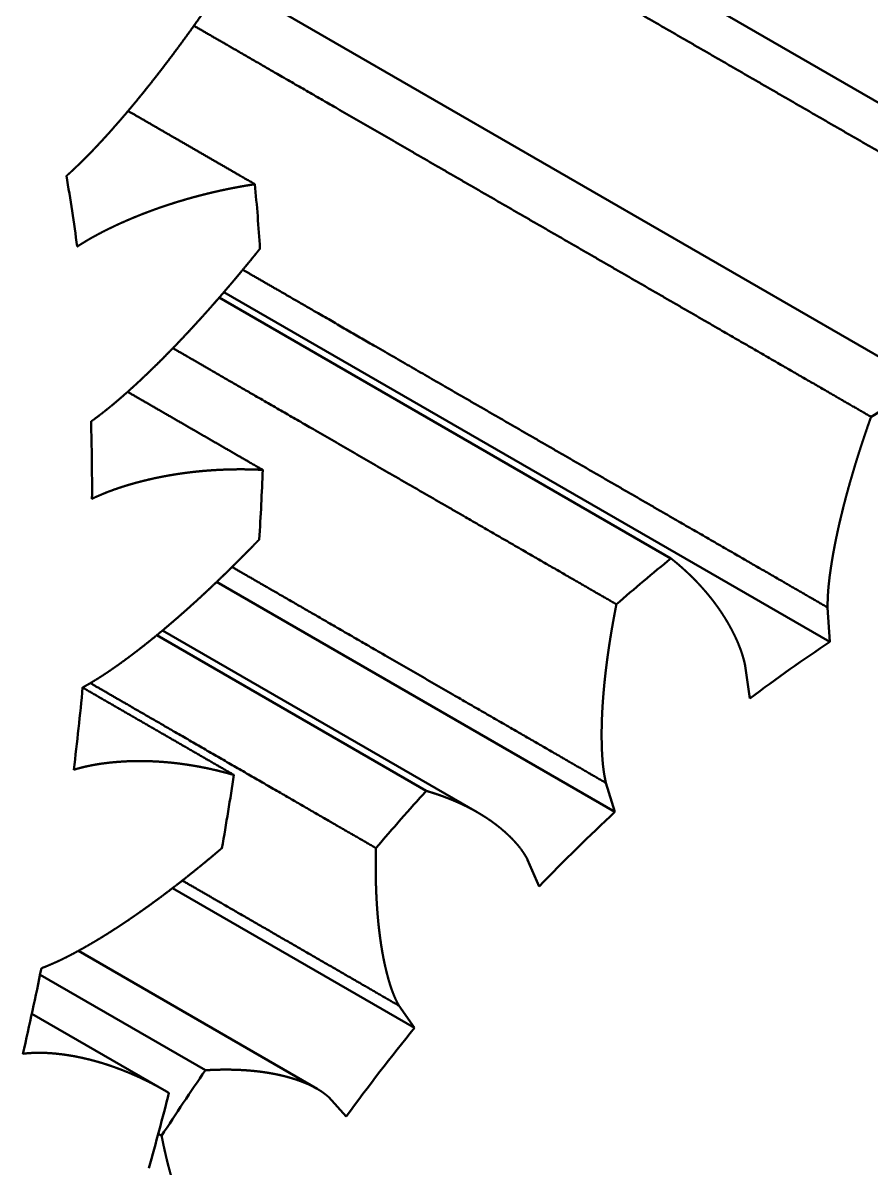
# Model space of a CAD drawing. Header units: inches. Extents: x 0.5 to 16.8, y 0.4 to 9.6.
# Drawn here: x 9.7217 to 9.7988, y 1.9204 to 2.0245 of the extents above; entities that cross this region are included whole.
import ezdxf

# ---------------------------------------------------------------- set-up
doc = ezdxf.new("R2010")
doc.units = ezdxf.units.IN
doc.header["$LTSCALE"] = 0.75
doc.header["$MEASUREMENT"] = 0
doc.layers.add('Visible', color=7, linetype='Continuous', lineweight=50)

msp = doc.modelspace()

# ---------------------------------------------------------------- linework, layer by layer
at = {"layer": 'Visible', "extrusion": (0, 0.8164965809277261, 0.5773502691896258)}
for p, q in [((9.82702970039691, 2.001316102923965, 0.2422617529309719), (9.75743257626414, 2.041498021276993, 0.1854359390340505)), ((9.803870144781516, 1.991619931263358, 0.2637700711616162), (9.739868475852976, 2.028571312047688, 0.2115129273074672)), ((9.78058304203319, 1.975807247211605, 0.281109574700622), (9.739503058639688, 1.999524786682059, 0.2475679087151548)), ((9.79503117252398, 1.968212489016196, 0.2580439959592695), (9.739933959659997, 2.000022879694825, 0.2130573100371294)), ((9.775493072760813, 1.952752088742272, 0.2710410295667316), (9.739266022772203, 1.973667785805219, 0.2414617671142878)), ((9.794830858139907, 1.971348956510838, 0.2605071474081342), (9.79503117252398, 1.968212489016196, 0.2580439959592695)), ((9.734345918440571, 1.969256220766511, 0.2629892639024547), (9.762970947702119, 1.952729552416713, 0.2863615024234605)), ((9.758336104722279, 1.954670964775687, 0.2934107884366313), (9.733823400582427, 1.96882338110936, 0.273396249317102)), ((9.787768125171628, 1.96307421875963, 0.2633060702123657), (9.787336705354168, 1.966047189843266, 0.2659366574343949)), ((9.77467106877521, 1.955396616375765, 0.2739177381554327), (9.775493072760813, 1.952752088742272, 0.2710410295667316)), ((9.768594224931125, 1.945981576986242, 0.2747028832905016), (9.767552704103085, 1.948410671347574, 0.2776961096778905)), ((9.757250370748356, 1.933124171999907, 0.2795046522683151), (9.735251226801669, 1.945825383679448, 0.2615424264522517)), ((9.726691918462624, 1.940124685060937, 0.2686975767928743), (9.748403988743352, 1.927589215439866, 0.2864254079422608)), ((9.738244887180603, 1.929270945414373, 0.3000568781480979), (9.723210912297876, 1.93795081485996, 0.2877816890586473)), ((9.755847895873561, 1.935144152113708, 0.282650667814778), (9.757250370748356, 1.933124171999907, 0.2795046522683151)), ((9.722466797862129, 1.934411718996671, 0.2930043386122634), (9.734719043236058, 1.927337881831818, 0.303008255068562)), ((9.751061659477958, 1.925060920474834, 0.2813826648252871), (9.749462263843046, 1.926824333179866, 0.2845884375083187))]:
    msp.add_line(p, q, dxfattribs=at)
at = {"layer": 'Visible', "extrusion": (0.7071067811865475, -0.4082482904638631, 0.577350269189626)}
for radius, start, end in [(0.1993110236218406, 322.9389908251868, 325.4290796027088), (0.1993110236218829, 314.5668978019535, 317.0569865794541), (0.199311023622031, 306.1948047786886, 308.6848935562105), (0.1993110236221481, 297.8227117554379, 300.3128005329256)]:
    msp.add_arc((6.4399000688027, -3.86472908437858, 6.271595350644545), radius, start, end, dxfattribs=at)
at = {"layer": 'Visible', "extrusion": (-0.7071067811865475, 0.4082482904638631, -0.577350269189626)}
for centre, radius, start, end in [((-6.439900068802277, -3.864729084378047, -6.27159535064458), 0.221456692913676, 219.0270401532772, 220.9769824420454), ((-6.4399000688027, -3.86472908437858, -6.271595350644545), 0.2214566929133686, 227.399133176514, 229.349075465347), ((-6.4399000688027, -3.86472908437858, -6.271595350644545), 0.2214566929132974, 235.7712261997688, 237.7211684885466), ((-6.4399000688027, -3.86472908437858, -6.271595350644545), 0.2214566929135642, 244.1433192230019, 246.0932615118116)]:
    msp.add_arc(centre, radius, start, end, dxfattribs=at)
at = {"layer": 'Visible', "extrusion": (-0.707106781186513, 0.4082482904638829, -0.577350269189654)}
msp.add_arc((-6.519820225414241, -4.2134576452913, -6.271595350644316), 0.1476377952755187, 133.6038461984346, 136.3961538016067, dxfattribs=at)
at = {"layer": 'Visible', "extrusion": (-0.7071067811868444, 0.4082482904652835, -0.5773502691882578)}
msp.add_arc((-6.519820225423897, -4.213457645275825, -6.271595350644017), 0.1476377952756679, 120.7467033413213, 123.5390109443627, dxfattribs=at)
at = {"layer": 'Visible', "extrusion": (0.7071067811865236, -0.4082482904638788, 0.577350269189644)}
msp.add_arc((6.519820225413961, -4.213457645291329, 6.271595350644518), 0.1254921259843503, 49.06824400610196, 53.78889885098176, dxfattribs=at)
at = {"layer": 'Visible', "extrusion": (-0.7071067811871438, 0.4082482904649945, -0.5773502691880955)}
msp.add_arc((-6.519820225420199, -4.213457645276423, -6.271595350647462), 0.1476377952754312, 107.8895604841697, 110.6818680872796, dxfattribs=at)
at = {"layer": 'Visible', "extrusion": (0.7071067811865249, -0.4082482904638853, 0.5773502691896379)}
msp.add_arc((6.519820225414009, -4.21345764529126, 6.271595350644518), 0.1254921259843545, 61.9253868632542, 66.64604170818455, dxfattribs=at)
at = {"layer": 'Visible', "extrusion": (0.7071067811865266, -0.4082482904638887, 0.5773502691896332)}
msp.add_arc((6.519820225414224, -4.213457645291148, 6.271595350644434), 0.1254921259842038, 74.7825297204169, 79.50318456528932, dxfattribs=at)
at = {"layer": 'Visible', "extrusion": (-0.7071067811856543, 0.4082482904631174, -0.5773502691912472)}
msp.add_arc((-6.51982022541208, -4.213457645304615, -6.271595350637618), 0.1476377952754715, 95.03241762701836, 97.82472523007742, dxfattribs=at)
at = {"layer": 'Visible'}
for points in [[(9.774719844448104, 2.044493958022485, 0.1663818931742753), (9.776111786930873, 2.043690319655525, 0.1675184094524411), (9.778895671896183, 2.042083042921377, 0.1697914420078632), (9.783071499344036, 2.039672127820268, 0.1732009908414511), (9.788639269274885, 2.036457574351971, 0.1777470559532048), (9.79559898168782, 2.032439382516714, 0.1834296373431243), (9.802558694101212, 2.028421190681456, 0.1891122187330438), (9.809518406514602, 2.024402998846199, 0.1947948001225086), (9.816478118927538, 2.020384807010942, 0.2004773815119734), (9.823437831340929, 2.016366615175684, 0.2061599629018929), (9.83039754375432, 2.012348423340427, 0.2118425442918124), (9.835965313684714, 2.00913386987213, 0.2163886094031113), (9.840141141132566, 2.006722954771021, 0.2197981582366992), (9.842925026098104, 2.005115678036873, 0.2220711907925761), (9.844316968580873, 2.004312039669912, 0.2232077070707419)], [(9.79481106198978, 2.042293278373108, 0.1402191620272788), (9.796203004472549, 2.041489640006148, 0.1413556783054446), (9.79898688943786, 2.039882363272, 0.1436287108608667), (9.803162716885712, 2.037471448170891, 0.1470382596944546), (9.808730486816561, 2.034256894702594, 0.1515843248062083), (9.815690199229497, 2.030238702867337, 0.1572669061961278), (9.822649911642888, 2.026220511032079, 0.1629494875860473), (9.829609624056278, 2.022202319196822, 0.1686320689755121), (9.836569336469214, 2.018184127361565, 0.1743146503649768), (9.843529048882605, 2.014165935526307, 0.1799972317548963), (9.850488761295995, 2.01014774369105, 0.1856798131448159), (9.85605653122639, 2.006933190222753, 0.1902258782561148), (9.860232358674242, 2.004522275121644, 0.1936354270897027), (9.86301624363978, 2.002914998387496, 0.1959084596455796), (9.86440818612255, 2.002111360020535, 0.1970449759237454)], [(9.752472907137193, 2.039941689968146, 0.1904097759388605), (9.753864849619962, 2.039138051600958, 0.1915462922170263), (9.756648734585273, 2.037530774867037, 0.1938193247729032), (9.760824562033125, 2.0351198597657, 0.1972288736064911), (9.766392331963974, 2.031905306297404, 0.2017749387182448), (9.77335204437691, 2.027887114462374, 0.2074575201077096), (9.7803117567903, 2.023868922626889, 0.2131401014976291), (9.787271469203692, 2.019850730791632, 0.2188226828870938), (9.794231181616627, 2.015832538956374, 0.2245052642770133), (9.801190894030018, 2.011814347121117, 0.2301878456664781), (9.808150606443409, 2.00779615528586, 0.2358704270563976), (9.813718376373803, 2.004581601817563, 0.2404164921676966), (9.817894203821655, 2.002170686716681, 0.2438260410012845), (9.820678088787194, 2.000563409982306, 0.2460990735576161), (9.822070031269963, 1.999759771615345, 0.2472355898357819)], [(9.72560808282083, 2.01058028133366, 0.3730281222810845), (9.725676413541127, 2.010641275835724, 0.3729875642075058), (9.72581293836311, 2.010763883870368, 0.3729070531048819), (9.72601731574014, 2.010949653015132, 0.3727881015825005), (9.72628899854158, 2.011201062365899, 0.3726331327211483), (9.7266272350214, 2.011521511710498, 0.372445471231913), (9.726964111946248, 2.011848095485902, 0.3722638125482263), (9.727299649209957, 2.012180684838768, 0.3720880411924554), (9.727633884760738, 2.012519042944632, 0.3719179432264355), (9.727966879391264, 2.012862797564594, 0.3717531809834327), (9.728298706590298, 2.013211500154966, 0.3715933472894903), (9.728629443122149, 2.013564680794389, 0.3714380158435233), (9.728959159622722, 2.013921903077289, 0.3712867915492097), (9.729287910715588, 2.014282821845654, 0.3711393634430351), (9.72961572680288, 2.014647231226945, 0.3709955487156549), (9.729942621369222, 2.015015022429907, 0.3708552539255834), (9.730268597019862, 2.015386148971174, 0.3707184430136294), (9.730593651841449, 2.015760590060836, 0.370585103621579), (9.730917786013837, 2.01613831263262, 0.3704552121480447), (9.73124100727114, 2.016519240024536, 0.3703287049133905), (9.731563327788994, 2.016903269920249, 0.370205494655238), (9.731884762003805, 2.017290287024935, 0.3700854821681787), (9.732205324184637, 2.017680177181546, 0.3699685692549792), (9.73252502599394, 2.018072841677167, 0.3698546718310354), (9.732843874552604, 2.018468208585773, 0.369743730315804), (9.733161873792145, 2.018866224449766, 0.3696357020949108), (9.733479025456067, 2.019266848139978, 0.3695305559490407), (9.733795330231946, 2.019670044000577, 0.369428265823899), (9.734110788936736, 2.02007577475797, 0.3693288043632492), (9.734425403496747, 2.020483995762334, 0.3692321376347536), (9.734739176444467, 2.020894658635825, 0.3691382283291205), (9.735052110617293, 2.021307713753458, 0.3690470378805912), (9.735364208816694, 2.021723112990912, 0.3689585288293529), (9.735675473516043, 2.022140812427779, 0.3688726670893629), (9.735985906602085, 2.02256077448169, 0.3687894237755245), (9.736295509320374, 2.022982965992014, 0.3687087739135677), (9.7366042822207, 2.023407356657799, 0.3686306954059546), (9.73691222513958, 2.023833917299498, 0.3685551678177035), (9.737219337190712, 2.024262617998374, 0.36848217107854), (9.73752561681886, 2.024693426506474, 0.3684116842923686), (9.737831062239824, 2.025126309976031, 0.3683436864153009), (9.738135671886997, 2.025561236337353, 0.3682781566931226), (9.738439444869758, 2.025998175717177, 0.3682150750883011), (9.738742381498472, 2.026437101773581, 0.3681544225973994), (9.739044483749243, 2.026877992934487, 0.3680961815443879), (9.739345754441505, 2.027320832432224, 0.3680403366215614), (9.739586108091547, 2.027676653166054, 0.3679975679747258), (9.739766001486036, 2.027944386913532, 0.3679665608106006), (9.739885765285184, 2.028123261634164, 0.3679463642397423), (9.739945605902225, 2.028212795383297, 0.3679363846727028)], [(9.74274557904187, 2.00983210668619, 0.3515100223089576), (9.742673781744319, 2.009821063700883, 0.3515901471109828), (9.742530174408333, 2.009798712134398, 0.3517502245149444), (9.742314725183636, 2.009764387999667, 0.3519898240197108), (9.742027383046892, 2.00971702763286, 0.3523082559922841), (9.741668077975422, 2.009655160310786, 0.3527045662317505), (9.74130864643735, 2.009590612680995, 0.3530991360980806), (9.740949090777807, 2.009523367613838, 0.3534919506050755), (9.74058941531894, 2.009453405329396, 0.3538829904728118), (9.740229627003831, 2.009380704555952, 0.3542722321553811), (9.739869734690732, 2.00930524286423, 0.3546596489472904), (9.739509748370669, 2.009226997018686, 0.3550452121785383), (9.739149678420294, 2.009145943461817, 0.3554288924842695), (9.738789534870879, 2.009062058798463, 0.3558106610344112), (9.738429326589543, 2.008975320561603, 0.356190491084817), (9.73806906166806, 2.008885705879038, 0.3565683565498148), (9.737708747940818, 2.008793190015467, 0.3569442303446522), (9.737348393471624, 2.008697745020072, 0.3573180828298064), (9.736988007022777, 2.008599338563272, 0.3576898804117263), (9.736627598623958, 2.008497932498585, 0.3580595838334375), (9.736267179189785, 2.008393484900125, 0.3584271500822069), (9.735906760018, 2.008285952606457, 0.3587925348006138), (9.73554635230585, 2.008175293860631, 0.359155694747642), (9.735185966714202, 2.008061470686243, 0.3595165900142092), (9.734825612769104, 2.007944452463789, 0.3598751872818866), (9.734465299655316, 2.007824210029185, 0.3602314546787966), (9.734105037218345, 2.00770070844419, 0.3605853554427085), (9.733744836934878, 2.007573900015132, 0.3609368417928636), (9.733384712797719, 2.007443718067861, 0.3612858494448119), (9.733024682514273, 2.007310068507422, 0.3616322901775675), (9.732664765945177, 2.007172841447527, 0.3619760619653789), (9.732304983128191, 2.007031925875481, 0.3623170617684082), (9.731945352348706, 2.00688722414111, 0.3626551981437842), (9.731585888406247, 2.00673866498164, 0.362990402574269), (9.731226600182712, 2.006586221978978, 0.3633226455026488), (9.73086749486561, 2.006429881297208, 0.3636519083415806), (9.730508583078748, 2.006269602578413, 0.3639781495430725), (9.730149883838525, 2.006105281259579, 0.3643012718794125), (9.729791429264427, 2.00593671277943, 0.3646210913648247), (9.72943327031749, 2.005763549180529, 0.3649372995437261), (9.729075470185311, 2.005585348368413, 0.3652495064175127), (9.728718096352399, 2.005401633329939, 0.3655572920370105), (9.728361213061365, 2.005211948457827, 0.3658602555583457), (9.728004873780268, 2.005015915916829, 0.3661580643256457), (9.727649113103102, 2.004813296319753, 0.3664505066999482), (9.727293950448715, 2.004603960450595, 0.3667374675264909), (9.727010305635535, 2.004431076858282, 0.3669626128967138), (9.726797845854893, 2.004298365416616, 0.3671289807630274), (9.726656327605955, 2.00420853720675, 0.3672387863762197), (9.726585598882597, 2.004163284623473, 0.3672934126088876)], [(9.727845539311378, 1.988254929519144, 0.3545014012584033), (9.727915858399687, 1.988305354268959, 0.354450933998578), (9.728056449415366, 1.98840688997916, 0.3543505424622708), (9.728267194458116, 1.988561252178897, 0.3542015841103421), (9.728547904657947, 1.988771189008276, 0.354006233488235), (9.728898319701788, 1.98904046951543, 0.3537674745334698), (9.729248262172408, 1.989316551391539, 0.3535341036536011), (9.729597734055236, 1.989599293594893, 0.3533060186864532), (9.7299467402695, 1.989888436608453, 0.3530830301015158), (9.730295289597056, 1.990183572285559, 0.3528648385386077), (9.730643392834512, 1.990484208763746, 0.3526510829760809), (9.73099106108521, 1.990789830785388, 0.3524413854729573), (9.731338304061868, 1.991099959981739, 0.3522353958760505), (9.731685128306939, 1.991414218264936, 0.3520328388240159), (9.732031535725586, 1.991732380579379, 0.3518335528447096), (9.732377524959933, 1.992054328540235, 0.3516374558903408), (9.732723092535256, 1.992380012226477, 0.3514445169180362), (9.733068234077567, 1.992709409959843, 0.3512547259551866), (9.733412945581453, 1.993042486579952, 0.3510680630452043), (9.733757224468949, 1.993379159036294, 0.3508844726202369), (9.734101068999056, 1.993719316095394, 0.3507038781585834), (9.73444447786392, 1.994062832263126, 0.3505261925247396), (9.734787449747504, 1.99440958328978, 0.350351329471323), (9.735129982892662, 1.994759461877038, 0.3501792152801499), (9.735472074755993, 1.995112390133045, 0.3500097979876955), (9.735813722200422, 1.995468310451088, 0.3498430407034903), (9.736154921636857, 1.995827178780019, 0.3496789166724739), (9.736495669200853, 1.996188957104096, 0.3495174037470861), (9.736835960940429, 1.99655360566112, 0.3493584786519932), (9.737175792991142, 1.996921076622357, 0.349202112299281), (9.737515161574041, 1.99729131807112, 0.3490482726065238), (9.73785406303205, 1.997664276701698, 0.3488969263612489), (9.738192493864748, 1.998039900810454, 0.3487480412886725), (9.738530450801594, 1.998418143228946, 0.3486015880425839), (9.73886793083216, 1.99879896364132, 0.3484575418015083), (9.739204930916461, 1.99918232656546, 0.3483158812000511), (9.739541447738478, 1.999568199701343, 0.3481765874594203), (9.739877477468557, 1.999956552090453, 0.3480396433792521), (9.740213015522162, 2.000347352141489, 0.3479050322348485), (9.7405480564064, 2.000740565928481, 0.3477727367653642), (9.740882594345297, 2.001136158937925, 0.3476427396390136), (9.741216623859149, 2.001534097437116, 0.3475150237172784), (9.741550140363874, 2.001934349881822, 0.3473895723063833), (9.74188314082335, 2.002336888229365, 0.3472663692964488), (9.74221562432854, 2.002741689151662, 0.3471453993061004), (9.742547591348515, 2.003148734245769, 0.3470266487479421), (9.742812752721878, 2.003476155039834, 0.3469334151786825), (9.74301139241675, 2.003722720931592, 0.3468644806453085), (9.743143716147191, 2.003887542411348, 0.3468189642208017), (9.74320985232885, 2.003970064205987, 0.3467963159923784)], [(9.798782928521636, 1.988682825586466, 0.2679237658439888), (9.798753527247076, 1.98860012335831, 0.2679012955982216), (9.798694939433066, 1.988434804580947, 0.2678561526940939), (9.798607701917948, 1.988187083451749, 0.2677878311028508), (9.798492674678986, 1.987857303098963, 0.2676955202009594), (9.798351047089685, 1.987445938842939, 0.2675780994090928), (9.798211587680047, 1.987035442728711, 0.2674586370198995), (9.798074312008115, 1.986625825545389, 0.2673371216069427), (9.797939238907706, 1.986217102428327, 0.2672135408060967), (9.79780638987609, 1.985809293478724, 0.2670878825019827), (9.797675788300015, 1.985402422385505, 0.2669601348034121), (9.797547458628518, 1.98499651492034, 0.2668302859901814), (9.797421425437054, 1.984591597403778, 0.2666983245730989), (9.797297712538242, 1.984187695244827, 0.2665642393558301), (9.7971763417188, 1.983784831143112, 0.2664280197063817), (9.79705733443939, 1.983383026483125, 0.266289654461616), (9.796940713793678, 1.982982303064091, 0.2661491307526376), (9.796826506364827, 1.982582684731597, 0.2660064328824774), (9.796714743846454, 1.982184198863706, 0.2658615413943153), (9.796605465160841, 1.981786878266121, 0.2657144318154678), (9.796498713681562, 1.981390759210626, 0.2655650766714643), (9.796394533678498, 1.980995878863951, 0.2654134480249013), (9.796292966711693, 1.980602272737997, 0.2652595200861469), (9.79619404844448, 1.980209972418379, 0.2651032715102701), (9.796097803803608, 1.979819002203158, 0.2649446889499814), (9.796004254359563, 1.979429383988645, 0.2647837614704258), (9.79591342776212, 1.979041143559243, 0.2646204734392086), (9.795825366853936, 1.978654316667416, 0.2644547976669855), (9.79574013773436, 1.978268954431769, 0.2642866893438622), (9.79565784112106, 1.977885130940194, 0.2641160775051503), (9.795578597182843, 1.97750293321883, 0.2639428765110097), (9.795502525709939, 1.977122448106911, 0.2637670010553848), (9.795429726690603, 1.97674374942676, 0.2635883808757171), (9.79536026303413, 1.976366886568712, 0.2634069738501239), (9.795294135563612, 1.975991868000619, 0.2632227849580886), (9.795231323690363, 1.975618688063832, 0.2630358354140299), (9.795171836527292, 1.975247360654294, 0.2628461238828095), (9.795115761819492, 1.974877951483677, 0.2626535893641631), (9.795063312345523, 1.974510608670244, 0.2624580759934361), (9.795014882976151, 1.974145600393967, 0.2622592897882896), (9.794970991561062, 1.973783275687765, 0.2620568433167136), (9.794932205355966, 1.973424015666296, 0.2618503113249062), (9.794899071775266, 1.973068187628769, 0.2616392830900622), (9.794872049056952, 1.972716099109448, 0.2614234148459218), (9.794851431242027, 1.97236794817286, 0.2612024865211424), (9.794837380266248, 1.972023844652995, 0.260976377449424), (9.79483144817846, 1.971751837814963, 0.2607913048636874), (9.794829990694556, 1.971549679522013, 0.260650142409304), (9.794830347570045, 1.971415727488193, 0.2605549869367678), (9.794830858139907, 1.971348956510838, 0.2605071474081342)], [(9.743458447246443, 1.98385869240542, 0.3322709632625447), (9.743391249493474, 1.983862051882852, 0.3323556388750148), (9.743256808820664, 1.983868491415024, 0.3325248478367939), (9.743055012309927, 1.983877312444747, 0.3327782344881598), (9.742785679075727, 1.983887395932015, 0.3331152290884347), (9.742448559487688, 1.983897194471865, 0.3335350431884763), (9.742110986016318, 1.983904172716848, 0.3339534189308324), (9.741772958650248, 1.983908311979803, 0.3343703431141876), (9.741434478857858, 1.983909590344638, 0.3347857984445), (9.741095550320328, 1.983907983756581, 0.3351997634022155), (9.740756178327278, 1.983903466531729, 0.3356122133509416), (9.740416369107837, 1.983896011891375, 0.3360231217229739), (9.740076129200364, 1.983885592632987, 0.3364324612762175), (9.739735464850359, 1.983872181798915, 0.3368402053001773), (9.73939438135108, 1.983855753662965, 0.3372463291202621), (9.739052883235221, 1.983836282231323, 0.3376508088049377), (9.73871097456436, 1.983813739584548, 0.3380536196377761), (9.738368659204756, 1.983788094340071, 0.338454734692732), (9.738025941111804, 1.983759310318419, 0.3388541235422053), (9.737682824666539, 1.983727344893623, 0.3392517506808872), (9.737339314586965, 1.983692151241939, 0.3396475772187841), (9.736995415785035, 1.983653681144688, 0.3400415630462703), (9.736651133259333, 1.983611887897041, 0.3404336690150558), (9.736306471990932, 1.983566728921232, 0.3408238589177017), (9.735961436850634, 1.98351816969398, 0.3412121023770851), (9.735616032579859, 1.983466177308856, 0.3415983703184793), (9.735270263795432, 1.983410712586192, 0.3419826293825281), (9.734924135003443, 1.983351722457655, 0.3423648365255758), (9.73457765062108, 1.983289133163908, 0.34274493418161), (9.734230815013692, 1.983222841041425, 0.3431228437038953), (9.73388363252798, 1.983152725202672, 0.3434984742871166), (9.73353610753134, 1.983078663523429, 0.3438717342291966), (9.73318824447006, 1.983000548442988, 0.3442425420262225), (9.732840047922767, 1.982918301159998, 0.3446108363500571), (9.732491522698641, 1.982831891747537, 0.3449765901495994), (9.732142673641196, 1.982741304000456, 0.3453397860334917), (9.731793505398404, 1.982646492818958, 0.3457003864186845), (9.731444022214422, 1.982547343145825, 0.3460583047494765), (9.73109422773496, 1.982443630957732, 0.3464133781526471), (9.730744124792185, 1.98233497596425, 0.3467653342531776), (9.730393715554332, 1.982220895317369, 0.3471138289714872), (9.730043001725338, 1.982100868178577, 0.3474584919308654), (9.729691984737205, 1.981974397126351, 0.3477989696480108), (9.729340665952353, 1.981841069608208, 0.3481349687363036), (9.72898904689237, 1.981700624090308, 0.3484663023987196), (9.728637129062239, 1.981552919245814, 0.348792868858709), (9.728355356818614, 1.981428901979598, 0.3490502745194135), (9.728143894181589, 1.981332593273237, 0.3492411617603466), (9.728002859825441, 1.981266923859948, 0.3493674575770456), (9.727932327831244, 1.981233723251535, 0.3494303649003996)], [(9.72708116407853, 1.964071974560284, 0.3383376344645512), (9.727151972805363, 1.96411075484184, 0.3382783336392094), (9.727293633562116, 1.964189054170447, 0.338160201340088), (9.727506254605036, 1.964308719462451, 0.3379844109481382), (9.727790009352706, 1.964472709330948, 0.3377528421242459), (9.728145134472474, 1.964685081754624, 0.3374680744359466), (9.728500684072745, 1.964904777526044, 0.3371879652559073), (9.728856642188024, 1.965131646420332, 0.3369124279138305), (9.729212980603965, 1.965365411760558, 0.3366413013231977), (9.729569655904928, 1.9656056381898, 0.3363743308150333), (9.72992661596459, 1.965851801011013, 0.336111209212504), (9.73028380598885, 1.966103350612457, 0.3358516149910429), (9.730641174560791, 1.966359776856734, 0.3355952504020934), (9.730998680001225, 1.966620676785169, 0.3353418815559053), (9.73135629567901, 1.966885810955773, 0.3350913717586081), (9.73171400542083, 1.967155053911938, 0.3348436521068834), (9.732071799748386, 1.967428353361584, 0.3345986972331048), (9.73242967191823, 1.96770568719694, 0.3343564997644535), (9.732787613826535, 1.967987018916119, 0.3341170438143308), (9.73314561263783, 1.968272260848153, 0.3338802831103749), (9.733503652730182, 1.968561295213021, 0.3336461535031958), (9.733861717081712, 1.96885398899326, 0.3334145817816534), (9.734219788818113, 1.969150210494035, 0.3331854954908522), (9.734577852799706, 1.969449846118323, 0.3329588328474529), (9.734935896873598, 1.969752813668265, 0.3327345506131678), (9.735293910900513, 1.970059052616762, 0.332512618407236), (9.735651886036525, 1.970368516929511, 0.3322930145095597), (9.736009813945888, 1.970681167040311, 0.332075721151341), (9.736367685992494, 1.970996961546007, 0.331860719634733), (9.736725492603458, 1.971315850458268, 0.3316479863347013), (9.737083223769336, 1.971637779428193, 0.3314374950819001), (9.737440869416563, 1.971962692606212, 0.3312292187215462), (9.737798419816958, 1.972290535810771, 0.331023130855101), (9.738155866025412, 1.972621259629932, 0.3308192074996441), (9.73851320019958, 1.972954821874964, 0.3306174284280132), (9.73887041507874, 1.973291185497828, 0.3304177763352527), (9.739227503550413, 1.973630316887693, 0.3302202361669515), (9.739584458201538, 1.973972183967589, 0.3300247943184331), (9.739941270845751, 1.974316754145775, 0.3298314377725546), (9.740297932172329, 1.974663992543128, 0.3296401532675191), (9.740654432533805, 1.975013863714366, 0.3294509275547171), (9.7410107626547, 1.97536633298273, 0.3292637474769435), (9.741366914356835, 1.975721367806955, 0.3290786000384287), (9.741722881320133, 1.976078939039553, 0.328895472368913), (9.74207865977019, 1.976439022093928, 0.3287143517063669), (9.742434247817304, 1.976801597324766, 0.3285352264742869), (9.74271856546034, 1.977093639773557, 0.3283935150948309), (9.742931717795276, 1.977313782685314, 0.3282881224113225), (9.743073781206252, 1.977461038040929, 0.3282182562379603), (9.74314480337512, 1.977534789072024, 0.32818342205519)], [(9.787336705354168, 1.966047189843266, 0.2659366574343949), (9.787324278963528, 1.966105530927734, 0.2659931299695018), (9.78729877345177, 1.96622169146417, 0.2661065056172447), (9.78725855699236, 1.966394367368594, 0.2662778608228109), (9.787201015534723, 1.966621469607389, 0.2665089199604154), (9.787122568394128, 1.966900134985963, 0.2668020438727581), (9.787037669716032, 1.96717363788116, 0.2670994188451914), (9.786946480524197, 1.967442096938385, 0.2674009315605872), (9.7868492929415, 1.967705728777219, 0.2677063774149246), (9.786746561997692, 1.967964871957975, 0.2680154385111564), (9.786638831258873, 1.968219930999112, 0.268327735159346), (9.786526664088573, 1.968471324647226, 0.2686428734791662), (9.786410574999767, 1.968719434218656, 0.2689604929555571), (9.786290956708402, 1.968964548713757, 0.2692803169666149), (9.786168021529651, 1.969206820749378, 0.2696021933948032), (9.786041857908689, 1.969446309259638, 0.2699260555928049), (9.785912476394063, 1.96968301425818, 0.2702518906485238), (9.785779858113077, 1.969916913487396, 0.2705797059388715), (9.785644005408589, 1.970148000718382, 0.270909494190164), (9.785504982131673, 1.970376316237207, 0.2712412056871472), (9.785362888864487, 1.97060192811773, 0.2715747653778635), (9.785217845801757, 1.970824919297456, 0.2719100847007212), (9.785069973498825, 1.971045373051993, 0.2722470748904016), (9.78491937321974, 1.971263358186434, 0.2725856605766239), (9.784766111904222, 1.971478917700779, 0.2729257901805795), (9.784610233444031, 1.971692077203215, 0.2732674280550782), (9.784451766686974, 1.971902850878678, 0.2736105488984322), (9.784290734482742, 1.972111248256624, 0.2739551314639357), (9.784127163043198, 1.972317281216419, 0.2743011520483378), (9.78396108925563, 1.972520969498873, 0.2746485794336877), (9.783792555857648, 1.97272233722947, 0.2749973783361384), (9.783621608246225, 1.972921410675781, 0.2753475117306152), (9.783448290871096, 1.973118215697241, 0.2756989434619754), (9.783272643670902, 1.9733127752786, 0.2760516408689), (9.783094699294228, 1.973505107561095, 0.2764055767929676), (9.782914485294672, 1.973695226997961, 0.2767607277078241), (9.78273202581909, 1.973883145210721, 0.2771170722576244), (9.782547343522541, 1.9740688720251, 0.2774745896426793), (9.78236046159714, 1.974252416561512, 0.2778332579091511), (9.78217140550328, 1.974433788269607, 0.2781930525538883), (9.781980201540822, 1.974612996820042, 0.2785539482074455), (9.781786875792253, 1.974790052190428, 0.2789159199801361), (9.781591453019022, 1.974964964754463, 0.279278944879934), (9.781393955661773, 1.975137745495431, 0.2796430031885393), (9.781194402903797, 1.975308406171962, 0.2800080797278497), (9.780992810261072, 1.975476957979708, 0.2803741634097605), (9.780829913409438, 1.975610119886142, 0.2806678301794818), (9.780706831170395, 1.975709049511352, 0.2808885283297968), (9.780624372402603, 1.975774584352166, 0.2810358594128957), (9.78058304203319, 1.975807247211605, 0.281109574700622)], [(9.775623372906242, 1.971636645909484, 0.2842348435647182), (9.77560737502927, 1.971555775547586, 0.2841972529017767), (9.775575596006323, 1.971394177791126, 0.2841219072270178), (9.775528577668187, 1.971152210057426, 0.2840083956707531), (9.775467187987946, 1.970830444904323, 0.283856060045764), (9.77539262725077, 1.970429674854813, 0.2836639907054632), (9.77532025426672, 1.970030350969637, 0.2834702645195648), (9.775250083855557, 1.96963248756424, 0.2832748734585948), (9.775182133557795, 1.969236103759613, 0.2830778095612914), (9.775116422849127, 1.968841223821073, 0.2828790661314997), (9.775052972567668, 1.968447875719221, 0.2826786374280346), (9.774991804302548, 1.96805608956447, 0.2824765183013369), (9.774932939676322, 1.967665895983146, 0.2822727039228994), (9.774876399655799, 1.967277324566794, 0.2820671895392479), (9.774822203532725, 1.966890401919727, 0.2818599703359723), (9.774770370495165, 1.966505153402522, 0.2816510407442365), (9.774720921426937, 1.966121605260014, 0.2814403937441057), (9.774673880607228, 1.965739786625136, 0.2812280202010697), (9.774629277184435, 1.965359731322224, 0.2810139083326249), (9.774587147114065, 1.964981480186225, 0.2807980429765848), (9.774547530518706, 1.964605078474051, 0.2805804069957958), (9.774510468320617, 1.964230572504903, 0.2803609830220921), (9.77447599881862, 1.963858006297414, 0.2801397552761955), (9.774444154662664, 1.963487418584236, 0.2799167111579663), (9.774414958245874, 1.963118838358014, 0.2796918437420572), (9.774388428778824, 1.962752291457946, 0.2794651477724983), (9.774364591324233, 1.962387809033544, 0.2792366145790766), (9.774343485527655, 1.96202543572258, 0.2790062271692477), (9.774325173335232, 1.961665236905219, 0.2787739559066722), (9.774309749868284, 1.961307308917867, 0.2785397524116888), (9.774297328880497, 1.960951765516711, 0.2783035578027011), (9.774288023753119, 1.960598720177586, 0.2780653134564091), (9.774281928865097, 1.960248268771693, 0.2778249715738639), (9.774279103031407, 1.959900474162396, 0.2775825045728197), (9.774279545512858, 1.959555343926922, 0.2773379187156024), (9.774283235036595, 1.95921286656494, 0.2770912319247145), (9.774290178824234, 1.958873057005349, 0.2768424459131893), (9.774300459519512, 1.958536000182903, 0.2765915195195703), (9.774314279696231, 1.958201892363149, 0.2763383434239586), (9.774332016578231, 1.957871091989773, 0.2760827090814928), (9.774354165385834, 1.957544066834544, 0.2758243407383816), (9.774381268821802, 1.957221328245851, 0.2755629352991491), (9.774413850699151, 1.956903369267138, 0.2752981998623909), (9.774452349485959, 1.956590602683036, 0.2750298892979117), (9.774497046397986, 1.956283293996876, 0.2747578469279688), (9.774548096161428, 1.955981590078181, 0.274481987105446), (9.774594070902825, 1.955744761351525, 0.2742582165778913), (9.774631445479148, 1.955569695698841, 0.2740886521469292), (9.774657646846439, 1.955454120309241, 0.2739748380154197), (9.77467106877521, 1.955396616375765, 0.2739177381554327)], [(9.740836721701047, 1.956121373141059, 0.315868661634795), (9.740775555696477, 1.95613906348035, 0.3159560833437354), (9.740653147056268, 1.956174156863653, 0.3161308174676378), (9.74046930420241, 1.956225935053681, 0.3163925907692828), (9.740223720240014, 1.956293247482563, 0.3167409655434312), (9.739915971254508, 1.956374503045254, 0.3171753358938076), (9.739607450641873, 1.956452858435796, 0.3176086005601064), (9.739298156036515, 1.95652829380856, 0.3180407484051102), (9.738988086019393, 1.956600785575347, 0.3184717644880948), (9.738677240932478, 1.95667030741447, 0.3189016297774288), (9.738365622384666, 1.956736830933551, 0.3193303222278701), (9.738053232708811, 1.956800326381199, 0.3197578179424454), (9.737740074467641, 1.956860763489203, 0.3201840923820782), (9.737426149985598, 1.95691811231336, 0.3206091215233755), (9.737111460871123, 1.95697234441559, 0.3210328832901723), (9.736796008000741, 1.957023431234347, 0.3214553564112066), (9.736479791576134, 1.957071342261543, 0.3218765190672457), (9.736162811183934, 1.957116043352244, 0.322296347620977), (9.735845065887364, 1.957157495246975, 0.3227148154596762), (9.735526554327183, 1.957195651750226, 0.3231318915813972), (9.735207274923372, 1.957230462136749, 0.3235475420547118), (9.73488722609773, 1.957261874159258, 0.3239617318663477), (9.734566406542175, 1.957289837159806, 0.3243744267988404), (9.734244815453852, 1.957314304868532, 0.3247855951181009), (9.733922452943492, 1.957335239592112, 0.3251952100345079), (9.733599319206863, 1.957352605383221, 0.3256032458893969), (9.733275413537061, 1.957366359657499, 0.3260096734379658), (9.732950733370675, 1.957376445101318, 0.3264144552922517), (9.732625273456282, 1.957382782443119, 0.326817541831133), (9.732299024723947, 1.957385260660885, 0.3272188656569597), (9.731971975913215, 1.957383750440158, 0.3276183491234406), (9.7316441156288, 1.957378121149986, 0.3280159138153067), (9.731315434382854, 1.957368257610824, 0.3284114899106498), (9.73098592643601, 1.957354075162357, 0.3288050245737395), (9.730655592421275, 1.957335541007069, 0.3291964938366618), (9.730324434735397, 1.957312636914594, 0.3295858818746638), (9.729992451951606, 1.957285314006413, 0.3299731558731764), (9.729659633451323, 1.957253449181962, 0.3303582417911457), (9.729325954328491, 1.957216803731171, 0.3307410013385379), (9.728991369226154, 1.957174973135579, 0.331121204028932), (9.728655819247027, 1.95712744408479, 0.3314985590309334), (9.728319240278555, 1.957073663015763, 0.3318727534378922), (9.727981570910973, 1.957013101294251, 0.3322434886604242), (9.727642760372195, 1.95694532044331, 0.3326105168307549), (9.727302777079561, 1.956870042357423, 0.3329736799796592), (9.726961604591228, 1.956787116610258, 0.3333328918765801), (9.726687710402533, 1.956714608881612, 0.3336170716729612), (9.726481751868963, 1.956656755563927, 0.3338284098576878), (9.726344207308106, 1.956616644577025, 0.3339685041023586), (9.7262753753098, 1.956596203556728, 0.3340383517547707)], [(9.767552704103085, 1.948410671347574, 0.2776961096778905), (9.767527963862452, 1.948457067518575, 0.2777592172083132), (9.76747787491627, 1.948549199698618, 0.2778857106768555), (9.767400916102591, 1.948685417481556, 0.2780762861075345), (9.76729465064432, 1.948863077051328, 0.2783320584694593), (9.767155741006267, 1.949078555512415, 0.2786545536168887), (9.767010818638713, 1.949287503190817, 0.2789797948639716), (9.766860035580525, 1.949490074275445, 0.2793077050287138), (9.766703667387223, 1.949686549677836, 0.2796381452603782), (9.766542143063365, 1.949877367948147, 0.2799709002410964), (9.766375975069199, 1.950063053039457, 0.2803057128267028), (9.76620569462921, 1.950244147551984, 0.2806423160800477), (9.766031787116166, 1.950421146066219, 0.2809804652642924), (9.765854623402905, 1.950594424317842, 0.2813199718407304), (9.765674404691485, 1.950764182306784, 0.2816607308081984), (9.765491215693377, 1.950930499340529, 0.2820026944964411), (9.765305067863668, 1.951093378818314, 0.2823458512798425), (9.765115944992889, 1.951252795456185, 0.2826902031306417), (9.764923850824974, 1.951408744625269, 0.2830357421930785), (9.764728846951588, 1.95156128162921, 0.2833824321364773), (9.764531029505864, 1.951710497565273, 0.2837302196389828), (9.764330513057761, 1.951856502667852, 0.2840790423288126), (9.764127412506244, 1.951999407579933, 0.2844288377200428), (9.76392182458358, 1.952139304250295, 0.2847795523580317), (9.763713813712233, 1.952276251316107, 0.2851311488052488), (9.76350342263186, 1.952410284991856, 0.28548360032255), (9.763290679944024, 1.952541426794824, 0.2858368870965933), (9.763075608630519, 1.952669692292375, 0.2861909919879508), (9.762858234872741, 1.952795100164167, 0.2865458961396143), (9.762638594934064, 1.952917679307575, 0.286901575570937), (9.762416730585532, 1.953037464284307, 0.2872580035636929), (9.762192686075199, 1.953154492362501, 0.2876151522768851), (9.761966504700698, 1.953268800152273, 0.287972994568463), (9.761738225413186, 1.953380420332451, 0.2883315058411426), (9.761507880178673, 1.953489379056464, 0.2886906654384802), (9.76127549614171, 1.953595697657647, 0.2890504552001403), (9.761041097289766, 1.953699393928446, 0.2894108583277557), (9.76080470633747, 1.953800483631085, 0.2897718581484696), (9.760566346717727, 1.953898982091459, 0.2901334367998061), (9.76032604426496, 1.953994905649097, 0.2904955741928461), (9.760083825681935, 1.954088271102364, 0.2908582495060728), (9.759839717375147, 1.954179095445852, 0.2912214424127342), (9.759593744242697, 1.954267395592069, 0.2915851343773284), (9.759345928542192, 1.954353188234336, 0.2919493099448118), (9.759096288844606, 1.954436489690352, 0.2923139579088456), (9.7588448398451, 1.954517314612076, 0.292679070631948), (9.758642241708916, 1.954580002792227, 0.2929715288969419), (9.758489486603597, 1.954625913375367, 0.2931910786128356), (9.758387291709145, 1.954656029469334, 0.2933375365801112), (9.758336104722279, 1.954670964775687, 0.2934107884366313)], [(9.723331248453182, 1.938546834156796, 0.3248813245245401), (9.723401037653733, 1.938573143435633, 0.3248144540280009), (9.723540748897907, 1.938626537568325, 0.3246810987520803), (9.723750714292922, 1.938708955495031, 0.3244822229862621), (9.724031465848842, 1.938823503243384, 0.3242193714477253), (9.724383732169148, 1.938974441233768, 0.3238946643550662), (9.724737310976256, 1.939133068465708, 0.3235737869158584), (9.725092168695031, 1.939299228734853, 0.3232566697979564), (9.725448244578278, 1.939472634099275, 0.3229431837949051), (9.725805443937592, 1.939652831271815, 0.3226331243545246), (9.726163652835343, 1.939839273902408, 0.3223262446927038), (9.726522751748693, 1.94003138974108, 0.3220222865520554), (9.726882629224523, 1.940228647752974, 0.3217210109373809), (9.72724319625286, 1.940430628697641, 0.3214222304141003), (9.727604398231964, 1.940637083849651, 0.3211258359801832), (9.72796620451982, 1.940847883355445, 0.3208317733451622), (9.728328599834189, 1.941062973664657, 0.320540023358717), (9.728691575208135, 1.941282332713627, 0.3202505814019787), (9.72905511861018, 1.941505923434306, 0.3199634359993979), (9.729419207222012, 1.941733655405187, 0.3196785511604503), (9.72978381187409, 1.941965406810368, 0.319395876472754), (9.73014890019181, 1.942201039943257, 0.3191153542138636), (9.73051444010412, 1.942440418471051, 0.3188369272616001), (9.730880403410087, 1.942683424919323, 0.3185605470871451), (9.731246768606528, 1.942929974536128, 0.3182861800969476), (9.73161351876843, 1.94318000516364, 0.318013803069789), (9.731980639985071, 1.943433469765068, 0.3177433997811931), (9.732348119627662, 1.943690328067987, 0.3174749572208384), (9.73271594455969, 1.943950537911178, 0.3172084616667235), (9.733084099704687, 1.944214048211052, 0.3169438954605539), (9.733452569035084, 1.944480803345414, 0.3166812389031293), (9.733821336275245, 1.94475074611023, 0.3164204714757943), (9.734190385677724, 1.945023821002223, 0.3161615732210521), (9.73455970281248, 1.945299977418017, 0.3159045260290441), (9.734929275172366, 1.945579172195494, 0.3156493146966568), (9.73529909143122, 1.945861367510133, 0.3153959263509023), (9.735669140831764, 1.946146529157659, 0.3151443499796187), (9.736039412535323, 1.946434624624544, 0.3148945758689479), (9.736409894928787, 1.946725621015048, 0.3146465949785124), (9.736780575079823, 1.947019483239046, 0.3144003983352377), (9.73715143967775, 1.947316175675496, 0.3141559770538151), (9.737522475848213, 1.947615663442548, 0.3139133222393866), (9.737893671991745, 1.947917913695164, 0.3136724248697647), (9.738265018641645, 1.948222896802918, 0.3134332755880678), (9.73863650923727, 1.948530587444111, 0.313195864525369), (9.739008139569481, 1.948840965150339, 0.3129601823634403), (9.739305553744547, 1.949091404876071, 0.3127730135047386), (9.739528675747582, 1.949280432844034, 0.3126334089338343), (9.739677451004358, 1.949406983583003, 0.312540682087274), (9.739751845446111, 1.949470391975865, 0.3124944043806863)], [(9.753752681247992, 1.949475999212837, 0.2953509174521969), (9.753750888968629, 1.949401015894864, 0.2953000913248616), (9.753747512270369, 1.949251242345554, 0.2951983210264189), (9.753743070804834, 1.949027161280128, 0.2950453114476659), (9.7537383970182, 1.948729545974629, 0.2948405898441706), (9.753734641919895, 1.948359466415013, 0.2945835031141542), (9.753732984445154, 1.947991338525981, 0.294325227371246), (9.753733437932173, 1.947625179431043, 0.2940657583867505), (9.753736017748, 1.947261011277988, 0.2938050929997189), (9.753740740372226, 1.946898861279578, 0.2935432302692789), (9.753747623047278, 1.946538760285193, 0.2932801708930128), (9.753756683420992, 1.946180741234457, 0.2930159165493933), (9.753767939077537, 1.945824837523787, 0.2927504693143419), (9.753781407088585, 1.945471081443884, 0.2924838311141684), (9.753797103281617, 1.945119502168609, 0.2922160031926069), (9.753815043610988, 1.944770127763377, 0.2919469858552475), (9.753835245702934, 1.94442298760282, 0.2916767782849092), (9.75385773031508, 1.944078114646345, 0.291405378365198), (9.75388252258995, 1.943735547468123, 0.2911327825795524), (9.753909653712757, 1.943395332885302, 0.290858985837076), (9.753939158542384, 1.943057522870049, 0.2905839821960399), (9.753971072602557, 1.942722170571642, 0.2903077657301765), (9.754005429010025, 1.942389326307193, 0.2900303314590928), (9.75404225576472, 1.942059034016438, 0.2897516761622683), (9.754081571602686, 1.941731325930959, 0.2894717996814506), (9.754123392410069, 1.941406230537496, 0.2891907027055822), (9.754167739408107, 1.941083782788382, 0.2889083839568229), (9.754214647056646, 1.940764033969572, 0.2886248374966272), (9.7542641700411, 1.940447060443603, 0.288340050345596), (9.7543163931166, 1.940132975963479, 0.2880539991365367), (9.75437141791986, 1.939821915313814, 0.2877666546955879), (9.754429345735847, 1.939514012914969, 0.2874779880257847), (9.754490260602783, 1.939209381880346, 0.2871879761851233), (9.754554214290241, 1.938908095393572, 0.2868966075161552), (9.754621204535628, 1.938610159761538, 0.2866038892511824), (9.754691210449213, 1.938315558219301, 0.2863098351190274), (9.75476423699661, 1.938024305980207, 0.286014449796312), (9.754840357577908, 1.937736502942244, 0.2857177140249405), (9.75491975440423, 1.937452383677737, 0.2854195705108395), (9.755002768136368, 1.937172378919286, 0.2851199066044501), (9.755089846533114, 1.936897051722099, 0.2848185720563379), (9.755181480530386, 1.936627018026229, 0.2845154011306477), (9.755278144074286, 1.936362871897245, 0.2842102334320771), (9.755380233876398, 1.936105110671178, 0.2839029347596806), (9.755488004225075, 1.93585405397539, 0.2835934196855305), (9.75560159487964, 1.935609878352352, 0.2832816418754192), (9.755697171085107, 1.935420103318847, 0.2830303941946113), (9.755771503604368, 1.935280908828872, 0.2828409304547677), (9.755822235617192, 1.935189505516746, 0.2827141647803728), (9.755847895873561, 1.935144152113708, 0.282650667814778)], [(9.734936279933894, 1.927211321697996, 0.3026527040083238), (9.734882449325145, 1.92724296586016, 0.3027410085724114), (9.734774681645153, 1.927305965139794, 0.3029175437031881), (9.73461271073916, 1.927399596927671, 0.3031821244117054), (9.73439611024492, 1.927522703650538, 0.3035344543554857), (9.734124290996991, 1.92767368441514, 0.3039741231073094), (9.733851398824985, 1.927821746942755, 0.3044130424127616), (9.73357742905728, 1.927966870650607, 0.3048512034383748), (9.733302377419935, 1.928109030783844, 0.3052885939141561), (9.733026240906387, 1.928248199312293, 0.3057251977029409), (9.73274901741252, 1.928384345742415, 0.3061609958199369), (9.732470705323752, 1.928517437982237, 0.3065959675491285), (9.732191303172844, 1.928647443345199, 0.3070300915737789), (9.731910809314744, 1.928774329536964, 0.3074633470746448), (9.731629221637153, 1.928898066014199, 0.3078957150410133), (9.73134653734201, 1.929018622256535, 0.3083271773180059), (9.731062752767915, 1.92913596581775, 0.3087577154478822), (9.730777863229836, 1.929250060517006, 0.3091873095841038), (9.730491862919056, 1.929360864852924, 0.3096159374949821), (9.730204744764709, 1.929468330044529, 0.3100435733472295), (9.72991650092263, 1.929572402546228, 0.3104701888864838), (9.729627123358345, 1.929673027195577, 0.3108957549461593), (9.729336604484846, 1.929770150461763, 0.3113202429667581), (9.7290449377324, 1.929863723368044, 0.3117436263623858), (9.728752118448714, 1.929953705855269, 0.3121658825052691), (9.728458142282083, 1.930040059701469, 0.3125869896980475), (9.728163003213016, 1.930122739823673, 0.3130069234343864), (9.727866691666353, 1.930201685886004, 0.3134256527778234), (9.727569192833474, 1.930276814794752, 0.3138431371085062), (9.727270484400837, 1.93034801053318, 0.3142593217185095), (9.72697053974321, 1.930415138117951, 0.3146741437703895), (9.726669331943643, 1.930478061195345, 0.3150875398123389), (9.72636683778342, 1.930536659421932, 0.3154994531869306), (9.726063041325919, 1.93059084408219, 0.315909840680888), (9.725757939017289, 1.93064058020741, 0.3163186819206203), (9.725451530753848, 1.93068584793059, 0.3167259629831278), (9.725143809065461, 1.930726595635406, 0.3171316565217239), (9.724834748697734, 1.930762694803661, 0.3175357025888843), (9.724524296722851, 1.930793897124659, 0.3179379904249799), (9.724212360561072, 1.930819782473236, 0.3183383363452776), (9.723898821506513, 1.93083981801783, 0.3187365089638661), (9.723583550994594, 1.930853429268836, 0.3191322595139354), (9.723266426083914, 1.930860067645426, 0.319525350663298), (9.722947344949947, 1.930859278093521, 0.3199155853480988), (9.72262624357791, 1.930850771860833, 0.3203028377920418), (9.722303087930644, 1.930834392629322, 0.3206870391481971), (9.722042909376345, 1.930814939815036, 0.3209919362811888), (9.721846844594442, 1.930796774929377, 0.3212192211030924), (9.721715721352442, 1.930783077264323, 0.3213701279096313), (9.721650056384764, 1.930775831497385, 0.3214454272106195)], [(9.749462263843046, 1.926824333179866, 0.2845884375083187), (9.749426450331615, 1.926856457939493, 0.2846550155586556), (9.749354289620218, 1.92691994187112, 0.2847882839382692), (9.749244447488085, 1.927012871003626, 0.2849885233458735), (9.749094786622667, 1.927132179311911, 0.2852561834365588), (9.74890237999671, 1.927273665865187, 0.28559187856672), (9.748704700952661, 1.927407580818226, 0.2859286771331426), (9.748501884919964, 1.927534106170242, 0.2862665419634141), (9.748294177070196, 1.927653573038924, 0.286605406919989), (9.74808195887022, 1.927766497974289, 0.2869451700598802), (9.747865685978471, 1.927873498090094, 0.2872857096822372), (9.747645830840387, 1.927975212631054, 0.2876268991767574), (9.747422825352718, 1.928072224644211, 0.2879686218566349), (9.747196999945348, 1.928164977756978, 0.2883107867205581), (9.74696853462024, 1.928253709325418, 0.2886533411492564), (9.746737506106232, 1.928338515051564, 0.2889962588419621), (9.74650392619083, 1.928419401551537, 0.2893395300375232), (9.746267782140425, 1.928496341781511, 0.2896831512107383), (9.746029078913129, 1.928569332947291, 0.2900271143125792), (9.745787872751865, 1.928638442593638, 0.290371398220941), (9.745544250519746, 1.9287037802751, 0.2907159740175302), (9.745298315418498, 1.928765477994602, 0.2910608086481261), (9.745050170928156, 1.9288236682155, 0.2914058690394086), (9.744799904398864, 1.928878461418435, 0.2917511263331107), (9.744547574505763, 1.928929928938487, 0.2920965591083586), (9.744293220692729, 1.928978115779501, 0.2924421508782871), (9.74403686988035, 1.929023049711532, 0.2927878883087942), (9.743778544030878, 1.929064751561555, 0.2931337592285672), (9.743518267983521, 1.929103245871374, 0.293479750570441), (9.743256075556705, 1.929138569244969, 0.2938258467979722), (9.742992005462614, 1.929170764949504, 0.2941720310923301), (9.742726098580764, 1.92919987938285, 0.2945182861953981), (9.742458394885265, 1.929225958071129, 0.2948645953401865), (9.742188930386877, 1.92924904174788, 0.2952109432276302), (9.741917734767416, 1.929269163268373, 0.2955573167350849), (9.741644833398826, 1.929286349775339, 0.2959037039822761), (9.741370248907746, 1.929300624340158, 0.2962500935714161), (9.741094002928552, 1.929312007870976, 0.2965964737895774), (9.740816117961462, 1.929320521131785, 0.2969428317619531), (9.74053661891799, 1.929326186530716, 0.2972891528229411), (9.74025553156503, 1.929329027153472, 0.2976354217407788), (9.739972881310454, 1.929329066157834, 0.2979816237716477), (9.739688691938913, 1.929326326148612, 0.2983277457678923), (9.739402984409256, 1.929320828691289, 0.2986737773098866), (9.739115775748363, 1.929312593843406, 0.2990197117278512), (9.738827079095248, 1.929301638979723, 0.2993655452155508), (9.738594938791042, 1.929290709986617, 0.2996421298967107), (9.738420170598605, 1.929281299379227, 0.2998495220394943), (9.738303364055813, 1.929274486579743, 0.2999877628772083), (9.738244887180603, 1.929270945414373, 0.3000568781480979)], [(9.733958834819763, 1.923490344654738, 0.3004625233179468), (9.734020576126117, 1.923454698295018, 0.3005129348834998), (9.734082317432016, 1.923419051935298, 0.3005633464485982), (9.73414405873837, 1.923383405575578, 0.3006137580136965), (9.734205800044496, 1.923347759215858, 0.3006641695797043), (9.73426754135085, 1.923312112856138, 0.3007145811448027)], [(9.73426754135085, 1.923312112856138, 0.3007145811448027), (9.734280044541496, 1.923246776558926, 0.3006530681873301), (9.734305239489462, 1.923116337487954, 0.3005299764527081), (9.73434359761018, 1.922921379450827, 0.3003451413906078), (9.734395874080295, 1.922662837667303, 0.3000982994044534), (9.734463112917414, 1.922342005932478, 0.2997890866872694), (9.734532254064565, 1.922023533508991, 0.2994792124118248), (9.734603308709897, 1.921707439470538, 0.2991686763612051), (9.734676289277107, 1.921393747880984, 0.2988574803353004), (9.734751208421816, 1.921082487535614, 0.2985456291958144), (9.734828078927197, 1.920773690616215, 0.2982331300427177), (9.734906913615081, 1.920467391239981, 0.2979199912979311), (9.734987725149043, 1.920163623897679, 0.2976062218390325), (9.7350705258491, 1.919862421961398, 0.2972918301743448), (9.73515532728516, 1.919563815710262, 0.2969768235452648), (9.735242141378425, 1.919267834509128, 0.2966612081154381), (9.735330981613519, 1.918974509387908, 0.2963449893104553), (9.735421864185131, 1.918683875479246, 0.2960281721393585), (9.73551480896936, 1.918395974175155, 0.2957107615275163), (9.735609840817919, 1.918110855924624, 0.2953927627099802), (9.735706987577263, 1.917828576811871, 0.29507418123967), (9.73580627759134, 1.917549194148023, 0.2947550229282569), (9.735907737134543, 1.917272762028233, 0.2944352938461634), (9.736011388152523, 1.916999327394251, 0.2941150003098301), (9.73611724478474, 1.916728924101562, 0.2937941489408331), (9.736225318796873, 1.916461581854946, 0.2934727463325544), (9.736335626503664, 1.916197337657877, 0.2931507986713768), (9.736448195451434, 1.915936246871979, 0.2928283113642465), (9.736563070323886, 1.915678393013422, 0.2925052887412676), (9.736680321259431, 1.915423901548365, 0.2921817336191452), (9.736800032680097, 1.915172921529575, 0.2918576479974035), (9.736922288696409, 1.914925601582581, 0.2915330339565116), (9.737047158792851, 1.914682066391833, 0.2912078945614667), (9.737174685096765, 1.914442395790275, 0.2908822346671514), (9.73730486393561, 1.91420659449841, 0.2905560621093173), (9.737437675849382, 1.913974641327513, 0.2902293857391669), (9.737573123300994, 1.913746551011855, 0.2899022129586228), (9.737711266764112, 1.913522433404751, 0.2895745473806528), (9.737852258951992, 1.913302549621676, 0.2892463866078288), (9.73799638687888, 1.913087381085916, 0.2889177195374941), (9.738144028390028, 1.912877557901311, 0.2885885289574617), (9.738295598037443, 1.912673769715866, 0.2882587948010951), (9.738451496134534, 1.912476681826774, 0.2879284972232199), (9.738612057743016, 1.912286851183126, 0.287597619681037), (9.738777497473396, 1.912104635508967, 0.2872661522810631), (9.738947933109333, 1.911930232166924, 0.2869340903243938), (9.739088318188127, 1.911797026938075, 0.2866679640987968), (9.739195881307527, 1.911700683404206, 0.2864681015539645), (9.739268600051222, 1.911638035513079, 0.2863347408965637), (9.739305211922332, 1.911607106849942, 0.2862680308280687)]]:
    msp.add_open_spline(points, degree=5, dxfattribs=at)
for points, knots in [([(9.73720070726404, 2.024237337606337, 0.2176420927412437), (9.73838161165418, 2.023555542138865, 0.2186062971381943), (9.740954458527089, 2.022070108304206, 0.2207070178133108), (9.744919247882766, 2.019781036102358, 0.2239442547665931), (9.750275979720985, 2.016688325533778, 0.2283180079971316), (9.757024654041974, 2.012791976597782, 0.233828277505836), (9.763984366455364, 2.008773784762752, 0.2395108588957555), (9.7709440788683, 2.004755592927495, 0.2451934402852203), (9.777903791281691, 2.000737401092238, 0.250876021674685), (9.784863503695082, 1.99671920925698, 0.2565586030646045), (9.790431273625476, 1.993504655788684, 0.2611046681763582), (9.794607101073328, 1.991093740687575, 0.2645142170099462), (9.797390986038867, 1.989486463953426, 0.2667872495662778), (9.798782928521636, 1.988682825586466, 0.2679237658439888)], [0.4230322817930529, 0.4230322817930529, 0.4230322817930529, 0.4230322817930529, 0.4230322817930529, 0.4230322817930529, 0.4400000000000001, 0.4600000000000001, 0.4800000000000001, 0.5000000000000001, 0.5200000000000001, 0.5400000000000001, 0.5600000000000002, 0.5800000000000002, 0.6000000000000002, 0.6000000000000002, 0.6000000000000002, 0.6000000000000002, 0.6000000000000002, 0.6000000000000002]), ([(9.731214892879965, 2.016489351445671, 0.3420952564824802), (9.732129087629577, 2.015961540860872, 0.3428416933697918), (9.734435224861958, 2.014630091909112, 0.3447246465352691), (9.736741362094339, 2.013298642957125, 0.3466075997007465), (9.73904749932672, 2.011967194005138, 0.3484905528662239), (9.7413536365591, 2.01063574505315, 0.3503735060312465), (9.74274557904187, 2.00983210668619, 0.3515100223089576)], [0.5668644752053265, 0.5668644752053265, 0.5668644752053265, 0.5668644752053265, 0.5668644752053265, 0.5668644752053265, 0.5800000000000002, 0.6000000000000002, 0.6000000000000002, 0.6000000000000002, 0.6000000000000002, 0.6000000000000002, 0.6000000000000002]), ([(9.741648574114837, 2.002053762508922, 0.2170839943360079), (9.742541433541195, 2.001538269878665, 0.2178130110046368), (9.744826235450322, 2.000219138881448, 0.2196785439514315), (9.748502979842218, 1.998096369517043, 0.222680593176392), (9.753571666716429, 1.995169961785678, 0.2268191586790635), (9.760032296073636, 1.991439915687124, 0.2320942404599009), (9.766992008486572, 1.987421723852094, 0.2377768218493657), (9.773951720899962, 1.983403532016609, 0.2434594032388304), (9.780911433313353, 1.979385340181352, 0.2491419846287499), (9.786479203243747, 1.976170786713283, 0.2536880497405036), (9.7906550306916, 1.973759871612174, 0.2570975985740915), (9.793438915657138, 1.972152594877798, 0.2593706311304231), (9.794830858139907, 1.971348956510838, 0.2605071474081342)], [0.4471710298729543, 0.4471710298729543, 0.4471710298729543, 0.4471710298729543, 0.4471710298729543, 0.4471710298729543, 0.4600000000000001, 0.4800000000000001, 0.5000000000000001, 0.5200000000000001, 0.5400000000000001, 0.5600000000000002, 0.5800000000000002, 0.6000000000000002, 0.6000000000000002, 0.6000000000000002, 0.6000000000000002, 0.6000000000000002, 0.6000000000000002]), ([(9.735288846804, 1.994923795412205, 0.2513018409090364), (9.73639603961124, 1.994284557346646, 0.252205860050708), (9.738895174901021, 1.99284168091458, 0.2542463954696359), (9.742786252673572, 1.990595166115099, 0.2574234471671843), (9.748069272928664, 1.987545012948658, 0.2617370151424439), (9.754744235666298, 1.983691221415256, 0.2671870993954144), (9.761703948079461, 1.979673029579999, 0.2728696807853339), (9.767271718010083, 1.976458476111702, 0.2774157458970876), (9.771447545457935, 1.974047561010593, 0.2808252947306755), (9.774231430423473, 1.972440284276445, 0.2830983272870071), (9.775623372906242, 1.971636645909484, 0.2842348435647182)], [0.4840914000263996, 0.4840914000263996, 0.4840914000263996, 0.4840914000263996, 0.4840914000263996, 0.4840914000263996, 0.5000000000000001, 0.5200000000000001, 0.5400000000000001, 0.5600000000000002, 0.5800000000000002, 0.6000000000000002, 0.6000000000000002, 0.6000000000000002, 0.6000000000000002, 0.6000000000000002, 0.6000000000000002]), ([(9.731172176131171, 1.990952174340919, 0.3222392649049652), (9.732237487871547, 1.990337116320916, 0.3231090882982244), (9.734694742094465, 1.988918419933952, 0.3251154279696493), (9.73715199631761, 1.987499723546762, 0.3271217676410743), (9.739609250540756, 1.986081027159571, 0.3291281073134087), (9.742066504763674, 1.98466233077238, 0.3311344469848336), (9.743458447246443, 1.98385869240542, 0.3322709632625447)], [0.5646931643567463, 0.5646931643567463, 0.5646931643567463, 0.5646931643567463, 0.5646931643567463, 0.5646931643567463, 0.5800000000000002, 0.6000000000000002, 0.6000000000000002, 0.6000000000000002, 0.6000000000000002, 0.6000000000000002, 0.6000000000000002]), ([(9.740668238246148, 1.975028159735075, 0.2461545432865933), (9.741901034421293, 1.974316404531237, 0.2471611171486074), (9.744525773079207, 1.972801010960666, 0.2493042072883327), (9.748542454219663, 1.970481979022907, 0.2525838137062237), (9.753951077842661, 1.967359308718187, 0.2569999364022806), (9.760751643948428, 1.963433000046507, 0.2625525753755937), (9.76631941387905, 1.96021844657821, 0.2670986404878022), (9.770495241326902, 1.957807531476874, 0.2705081893213901), (9.77327912629244, 1.956200254742726, 0.2727812218772669), (9.77467106877521, 1.955396616375765, 0.2739177381554327)], [0.5022866793628006, 0.5022866793628006, 0.5022866793628006, 0.5022866793628006, 0.5022866793628006, 0.5022866793628006, 0.5200000000000001, 0.5400000000000001, 0.5600000000000002, 0.5800000000000002, 0.6000000000000002, 0.6000000000000002, 0.6000000000000002, 0.6000000000000002, 0.6000000000000002, 0.6000000000000002]), ([(9.727080402270534, 1.964063587867486, 0.3046366738535653), (9.728439723673777, 1.963278783289297, 0.3057465551319183), (9.731190987559788, 1.961690340344148, 0.3079929526879823), (9.733942251446027, 1.960101897398772, 0.3102393502440464), (9.736693515332266, 1.958513454453396, 0.3124857478005652), (9.739444779218278, 1.956925011508019, 0.3147321453570839), (9.740836721701047, 1.956121373141059, 0.315868661634795)], [0.5604687130338181, 0.5604687130338181, 0.5604687130338181, 0.5604687130338181, 0.5604687130338181, 0.5604687130338181, 0.5800000000000002, 0.6000000000000002, 0.6000000000000002, 0.6000000000000002, 0.6000000000000002, 0.6000000000000002, 0.6000000000000002]), ([(9.72778233884583, 1.964469983389563, 0.2741462216754371), (9.728800579878229, 1.963882101655372, 0.2749776119972012), (9.731210763393623, 1.962490581553766, 0.2769455185966763), (9.735012889391104, 1.960295423085654, 0.2800499414738624), (9.740206957871354, 1.957296626250582, 0.2842908806292144), (9.745401026351832, 1.954297829415054, 0.2885318197845663), (9.749576853799685, 1.951886914313945, 0.2919413686181542), (9.752360738765223, 1.950279637579797, 0.2942144011740311), (9.753752681247992, 1.949475999212837, 0.2953509174521969)], [0.5253694955774247, 0.5253694955774247, 0.5253694955774247, 0.5253694955774247, 0.5253694955774247, 0.5253694955774247, 0.5400000000000001, 0.5600000000000002, 0.5800000000000002, 0.6000000000000002, 0.6000000000000002, 0.6000000000000002, 0.6000000000000002, 0.6000000000000002, 0.6000000000000002]), ([(9.736146220418508, 1.946518919741038, 0.2665643171671945), (9.737302670544299, 1.945851242949857, 0.2675085547407434), (9.739851063152404, 1.944379927791488, 0.2695893085924581), (9.743791398243506, 1.942104974265931, 0.2728065787218839), (9.747731733334607, 1.939830020740374, 0.2760238488517643), (9.751672068425254, 1.937555067215044, 0.2792411189807353), (9.754455953390792, 1.935947790480668, 0.2815141515366122), (9.755847895873561, 1.935144152113708, 0.282650667814778)], [0.543383650688378, 0.543383650688378, 0.543383650688378, 0.543383650688378, 0.543383650688378, 0.543383650688378, 0.5600000000000002, 0.5800000000000002, 0.6000000000000002, 0.6000000000000002, 0.6000000000000002, 0.6000000000000002, 0.6000000000000002, 0.6000000000000002])]:
    msp.add_open_spline(points, degree=5, knots=knots, dxfattribs=at)

doc.saveas('drawing.dxf')
